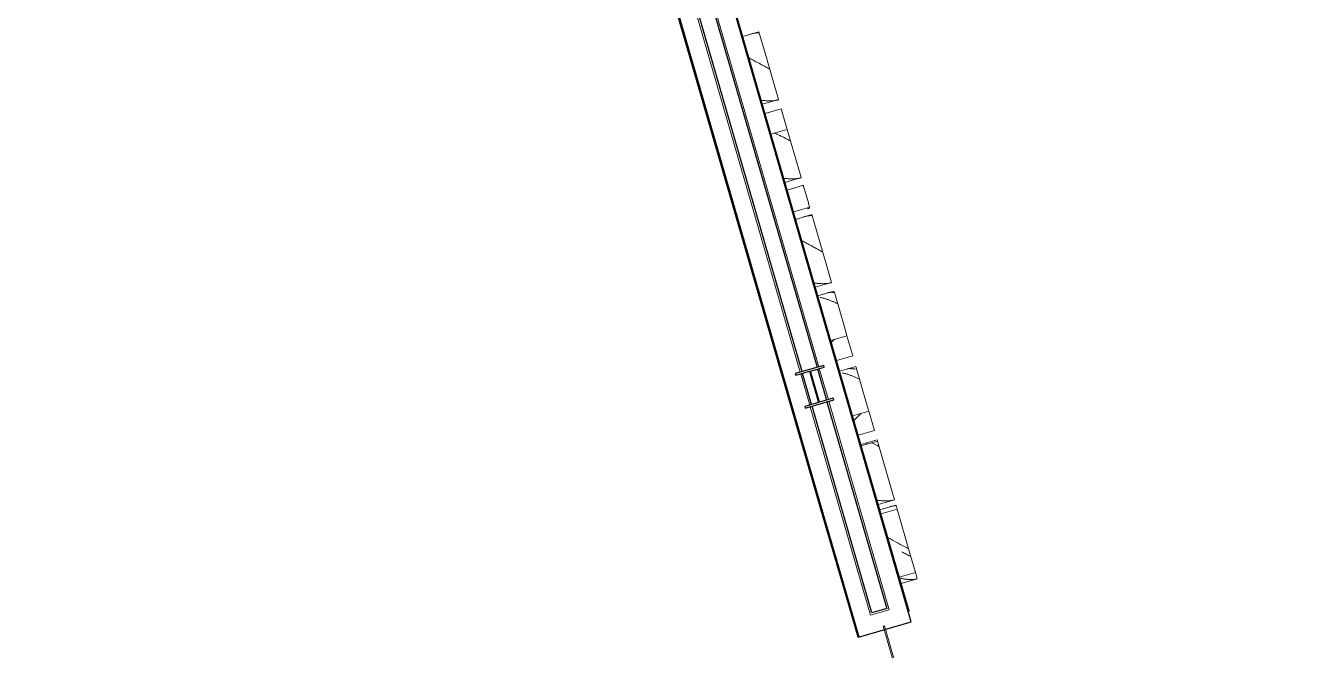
# Model space of a CAD drawing. Header units: millimetres. Extents: x -15988 to 119026, y 0 to 105082.
# Drawn here: x 5211 to 16087, y 34971 to 40320 of the extents above; entities that cross this region are included whole.
import ezdxf

# ---------------------------------------------------------------- set-up
doc = ezdxf.new("R2010")
doc.units = ezdxf.units.MM
doc.header["$LTSCALE"] = 25
doc.header["$MEASUREMENT"] = 0
doc.layers.add('PLANON_CONSTRUCTION', color=8, linetype='CONTINUOUS', lineweight=18)
doc.layers.add('PLANON_FLOOR_POLYLINE', color=5, linetype='CONTINUOUS')

msp = doc.modelspace()

# ---------------------------------------------------------------- linework, layer by layer
at = {"layer": 'PLANON_CONSTRUCTION', "lineweight": 30}
for p, q in [((12790, 35217), (10418, 43407)), ((10422, 43415), (12770, 35307)), ((12772, 35307), (10424, 43415)), ((9965, 43284), (12338, 35086)), ((11856, 37357), (10245, 42922)), ((10373, 42959), (11984, 37395)), ((11937, 37076), (11860, 37343)), ((11988, 37381), (12065, 37113)), ((12069, 37099), (12581, 35332)), ((12453, 35295), (11941, 37062)), ((12581, 35332), (12453, 35295)), ((12770, 35307), (12772, 35307)), ((12338, 35086), (12790, 35217))]:
    msp.add_line(p, q, dxfattribs=at)
at = {"layer": 'PLANON_CONSTRUCTION'}
for p, q in [((10388, 42963), (11999, 37399)), ((10229, 42917), (11841, 37353)), ((10502, 41404), (12034, 36114)), ((12046, 36117), (10515, 41407)), ((11845, 37339), (11922, 37072)), ((12003, 37385), (12081, 37118)), ((12085, 37104), (12601, 35321)), ((11926, 37058), (12442, 35275)), ((12034, 36114), (12046, 36117)), ((12046, 36117), (12034, 36114)), ((12034, 36114), (12204, 35528)), ((12216, 35532), (12046, 36117)), ((12216, 35532), (12204, 35528)), ((12204, 35528), (12216, 35532)), ((12204, 35528), (12332, 35085)), ((12344, 35088), (12216, 35532)), ((12442, 35275), (12601, 35321)), ((12562, 35182), (12550, 35179)), ((12550, 35179), (12729, 34559)), ((12741, 34563), (12562, 35182)), ((12332, 35085), (12344, 35088))]:
    msp.add_line(p, q, dxfattribs=at)
at = {"layer": 'PLANON_CONSTRUCTION', "lineweight": 9}
for p, q in [((11313, 40318), (11319, 40320)), ((11487, 40265), (11348, 40225)), ((11415, 40246), (11422, 40248)), ((11422, 40248), (11429, 40250)), ((11429, 40250), (11436, 40252)), ((11436, 40252), (11444, 40253)), ((11444, 40253), (11451, 40254)), ((11451, 40254), (11458, 40255)), ((11458, 40255), (11466, 40256)), ((11466, 40256), (11473, 40257)), ((11473, 40257), (11481, 40258)), ((11481, 40258), (11489, 40258)), ((11487, 40265), (11539, 40084)), ((11346, 40224), (11340, 40222)), ((11391, 40047), (11398, 40043)), ((11401, 40042), (11407, 40039)), ((11407, 40039), (11416, 40034)), ((11416, 40034), (11425, 40030)), ((11425, 40030), (11434, 40025)), ((11434, 40025), (11443, 40020)), ((11539, 40084), (11655, 39685)), ((11443, 40020), (11452, 40015)), ((11452, 40015), (11461, 40010)), ((11461, 40010), (11470, 40006)), ((11470, 40006), (11479, 40001)), ((11479, 40001), (11488, 39996)), ((11488, 39996), (11497, 39991)), ((11497, 39991), (11506, 39986)), ((11506, 39986), (11515, 39981)), ((11515, 39981), (11524, 39976)), ((11524, 39976), (11534, 39971)), ((11534, 39971), (11543, 39966)), ((11543, 39966), (11552, 39961)), ((11552, 39961), (11561, 39956)), ((11561, 39956), (11570, 39951)), ((11570, 39951), (11579, 39946)), ((11496, 39683), (11503, 39682)), ((11505, 39682), (11512, 39680)), ((11508, 39643), (11514, 39644)), ((11512, 39680), (11520, 39679)), ((11516, 39645), (11655, 39685)), ((11520, 39679), (11528, 39678)), ((11528, 39678), (11536, 39677)), ((11536, 39677), (11544, 39676)), ((11539, 39566), (11678, 39606)), ((11544, 39676), (11552, 39675)), ((11552, 39675), (11559, 39675)), ((11559, 39675), (11567, 39675)), ((11567, 39675), (11575, 39674)), ((11575, 39674), (11582, 39674)), ((11582, 39674), (11590, 39675)), ((11590, 39675), (11597, 39675)), ((11597, 39675), (11605, 39675)), ((11605, 39675), (11612, 39676)), ((11612, 39676), (11619, 39677)), ((11619, 39677), (11626, 39678)), ((11626, 39678), (11634, 39679)), ((11634, 39679), (11641, 39680)), ((11641, 39680), (11648, 39682)), ((11648, 39682), (11655, 39683)), ((11678, 39606), (11728, 39431)), ((11531, 39563), (11537, 39565)), ((11588, 39391), (11582, 39389)), ((11728, 39431), (11589, 39391)), ((11619, 39400), (11624, 39397)), ((11624, 39397), (11632, 39394)), ((11632, 39394), (11639, 39391)), ((11639, 39391), (11646, 39388)), ((11646, 39388), (11653, 39384)), ((11653, 39384), (11661, 39381)), ((11661, 39381), (11668, 39377)), ((11668, 39377), (11675, 39374)), ((11675, 39374), (11683, 39370)), ((11728, 39431), (11808, 39157)), ((11683, 39370), (11690, 39366)), ((11690, 39366), (11697, 39363)), ((11697, 39363), (11705, 39359)), ((11705, 39359), (11712, 39355)), ((11712, 39355), (11720, 39351)), ((11720, 39351), (11727, 39347)), ((11727, 39347), (11735, 39343)), ((11735, 39343), (11742, 39339)), ((11742, 39339), (11750, 39335)), ((11750, 39335), (11757, 39331)), ((11808, 39157), (11848, 39018)), ((11692, 39014), (11697, 39013)), ((11700, 39013), (11709, 39011)), ((11701, 38975), (11708, 38977)), ((11709, 38977), (11848, 39018)), ((11709, 39011), (11717, 39010)), ((11717, 39010), (11725, 39009)), ((11725, 39009), (11733, 39008)), ((11867, 38952), (11728, 38911)), ((11733, 39008), (11741, 39008)), ((11741, 39008), (11749, 39007)), ((11749, 39007), (11757, 39007)), ((11757, 39007), (11765, 39007)), ((11765, 39007), (11773, 39007)), ((11773, 39007), (11780, 39007)), ((11780, 39007), (11788, 39007)), ((11788, 39007), (11796, 39008)), ((11796, 39008), (11804, 39008)), ((11804, 39008), (11811, 39009)), ((11811, 39009), (11819, 39010)), ((11819, 39010), (11826, 39011)), ((11826, 39011), (11834, 39013)), ((11834, 39013), (11841, 39014)), ((11841, 39014), (11848, 39016)), ((11867, 38952), (11867, 38950)), ((11867, 38950), (11869, 38944)), ((11869, 38944), (11872, 38935)), ((11727, 38911), (11721, 38909)), ((11872, 38935), (11875, 38922)), ((11875, 38922), (11880, 38907)), ((11880, 38907), (11885, 38889)), ((11885, 38889), (11890, 38870)), ((11890, 38870), (11896, 38851)), ((11896, 38851), (11902, 38832)), ((11902, 38832), (11907, 38814)), ((11774, 38723), (11781, 38725)), ((11782, 38725), (11921, 38766)), ((11903, 38751), (11904, 38752)), ((11904, 38752), (11906, 38752)), ((11906, 38752), (11907, 38753)), ((11907, 38814), (11911, 38798)), ((11907, 38753), (11908, 38753)), ((11908, 38753), (11910, 38754)), ((11910, 38754), (11911, 38754)), ((11911, 38798), (11915, 38785)), ((11911, 38754), (11912, 38755)), ((11912, 38755), (11914, 38755)), ((11914, 38755), (11915, 38756)), ((11915, 38785), (11918, 38774)), ((11915, 38756), (11916, 38756)), ((11916, 38756), (11918, 38757)), ((11918, 38774), (11920, 38768)), ((11918, 38757), (11919, 38757)), ((11919, 38757), (11920, 38758)), ((11920, 38768), (11921, 38766)), ((11920, 38758), (11921, 38758)), ((11921, 38758), (11923, 38759)), ((11799, 38660), (11793, 38658)), ((11940, 38701), (11801, 38661)), ((11868, 38682), (11875, 38684)), ((11875, 38684), (11882, 38686)), ((11882, 38686), (11889, 38688)), ((11889, 38688), (11897, 38689)), ((11897, 38689), (11904, 38690)), ((11904, 38690), (11911, 38691)), ((11911, 38691), (11919, 38692)), ((11919, 38692), (11926, 38693)), ((11926, 38693), (11934, 38694)), ((11934, 38694), (11942, 38694)), ((11940, 38701), (11959, 38633)), ((11959, 38633), (12061, 38280)), ((11844, 38483), (11852, 38479)), ((11854, 38478), (11862, 38474)), ((11862, 38474), (11871, 38469)), ((11871, 38469), (11880, 38465)), ((11880, 38465), (11888, 38460)), ((11888, 38460), (11897, 38455)), ((11897, 38455), (11906, 38450)), ((11906, 38450), (11915, 38446)), ((11915, 38446), (11924, 38441)), ((11924, 38441), (11933, 38436)), ((11933, 38436), (11942, 38431)), ((11942, 38431), (11951, 38426)), ((11951, 38426), (11960, 38421)), ((11960, 38421), (11969, 38416)), ((11969, 38416), (11978, 38411)), ((11978, 38411), (11987, 38406)), ((11987, 38406), (11996, 38401)), ((11996, 38401), (12005, 38397)), ((12005, 38397), (12014, 38392)), ((12014, 38392), (12023, 38387)), ((12023, 38387), (12032, 38382)), ((12061, 38280), (12107, 38121)), ((11949, 38119), (11956, 38118)), ((11958, 38118), (11965, 38116)), ((11961, 38079), (11967, 38080)), ((11965, 38116), (11973, 38115)), ((11969, 38081), (12107, 38121)), ((11973, 38115), (11981, 38114)), ((11981, 38114), (11989, 38113)), ((11989, 38113), (11997, 38112)), ((11997, 38112), (12004, 38111)), ((12004, 38111), (12012, 38111)), ((12012, 38111), (12020, 38111)), ((12020, 38111), (12027, 38110)), ((12027, 38110), (12035, 38110)), ((12035, 38110), (12042, 38111)), ((12042, 38111), (12050, 38111)), ((12050, 38111), (12057, 38111)), ((12057, 38111), (12065, 38112)), ((12065, 38112), (12072, 38113)), ((12072, 38113), (12079, 38114)), ((12079, 38114), (12087, 38115)), ((12087, 38115), (12094, 38116)), ((12094, 38116), (12101, 38117)), ((12101, 38117), (12108, 38119)), ((11982, 38005), (11989, 38006)), ((11990, 38007), (12129, 38047)), ((12012, 37993), (12018, 37991)), ((12018, 37991), (12024, 37990)), ((12024, 37990), (12029, 37989)), ((12029, 37989), (12035, 37987)), ((12035, 37987), (12041, 37986)), ((12041, 37986), (12047, 37984)), ((12047, 37984), (12054, 37982)), ((12054, 37982), (12060, 37980)), ((12060, 37980), (12066, 37978)), ((12066, 37978), (12072, 37976)), ((12072, 37976), (12078, 37974)), ((12077, 38034), (12081, 38035)), ((12078, 37974), (12084, 37972)), ((12081, 38035), (12085, 38035)), ((12084, 37972), (12090, 37969)), ((12085, 38035), (12088, 38036)), ((12088, 38036), (12092, 38036)), ((12090, 37969), (12097, 37967)), ((12092, 38036), (12096, 38036)), ((12096, 38036), (12100, 38037)), ((12097, 37967), (12103, 37965)), ((12100, 38037), (12104, 38037)), ((12103, 37965), (12109, 37962)), ((12104, 38037), (12108, 38037)), ((12108, 38037), (12112, 38037)), ((12109, 37962), (12116, 37959)), ((12112, 38037), (12116, 38036)), ((12116, 38036), (12120, 38036)), ((12116, 37959), (12122, 37957)), ((12120, 38036), (12124, 38036)), ((12124, 38036), (12128, 38035)), ((12128, 38035), (12132, 38035)), ((12129, 38047), (12135, 38026)), ((12135, 38026), (12221, 37730)), ((12122, 37957), (12128, 37954)), ((12128, 37954), (12135, 37951)), ((12135, 37951), (12141, 37948)), ((12141, 37948), (12147, 37945)), ((12147, 37945), (12154, 37942)), ((12154, 37942), (12160, 37939)), ((12240, 37665), (12101, 37625)), ((12106, 37608), (12131, 37633)), ((12221, 37730), (12240, 37665)), ((12240, 37665), (12290, 37492)), ((12099, 37624), (12093, 37622)), ((12099, 37601), (12104, 37606)), ((12143, 37450), (12149, 37451)), ((12151, 37452), (12290, 37492)), ((12169, 37359), (12175, 37361)), ((12177, 37361), (12316, 37402)), ((12199, 37347), (12205, 37346)), ((12205, 37346), (12210, 37345)), ((12210, 37345), (12216, 37343)), ((12216, 37343), (12222, 37342)), ((12222, 37342), (12228, 37340)), ((12228, 37340), (12234, 37339)), ((12234, 37339), (12240, 37337)), ((12240, 37337), (12247, 37335)), ((12243, 37383), (12248, 37383)), ((12247, 37335), (12253, 37333)), ((12248, 37383), (12252, 37384)), ((12252, 37384), (12256, 37384)), ((12253, 37333), (12259, 37331)), ((12256, 37384), (12261, 37384)), ((12259, 37331), (12265, 37329)), ((12261, 37384), (12265, 37384)), ((12265, 37384), (12269, 37384)), ((12265, 37329), (12271, 37326)), ((12269, 37384), (12274, 37384)), ((12271, 37326), (12277, 37324)), ((12274, 37384), (12278, 37384)), ((12277, 37324), (12284, 37322)), ((12278, 37384), (12283, 37383)), ((12283, 37383), (12287, 37383)), ((12284, 37322), (12290, 37319)), ((12287, 37383), (12292, 37382)), ((12290, 37319), (12296, 37317)), ((12292, 37382), (12296, 37382)), ((12296, 37382), (12301, 37381)), ((12296, 37317), (12302, 37314)), ((12301, 37381), (12306, 37380)), ((12302, 37314), (12309, 37311)), ((12306, 37380), (12310, 37379)), ((12309, 37311), (12315, 37308)), ((12315, 37308), (12321, 37305)), ((12316, 37402), (12322, 37381)), ((12321, 37305), (12328, 37303)), ((12322, 37381), (12407, 37085)), ((12328, 37303), (12334, 37300)), ((12334, 37300), (12341, 37296)), ((12341, 37296), (12347, 37293)), ((12426, 37019), (12288, 36979)), ((12299, 36939), (12360, 37000)), ((12407, 37085), (12426, 37019)), ((12426, 37019), (12475, 36853)), ((12286, 36979), (12280, 36977)), ((12293, 36933), (12298, 36938)), ((12328, 36811), (12334, 36812)), ((12336, 36813), (12475, 36853)), ((12359, 36734), (12498, 36774)), ((12362, 36724), (12500, 36764)), ((12498, 36774), (12500, 36764)), ((12500, 36764), (12581, 36485)), ((12351, 36731), (12357, 36733)), ((12354, 36722), (12360, 36723)), ((12406, 36737), (12411, 36745)), ((12450, 36750), (12463, 36744)), ((12463, 36744), (12476, 36738)), ((12476, 36738), (12488, 36731)), ((12488, 36731), (12501, 36725)), ((12501, 36725), (12514, 36718)), ((12581, 36485), (12646, 36262)), ((12488, 36261), (12495, 36259)), ((12496, 36259), (12503, 36258)), ((12499, 36220), (12506, 36221)), ((12503, 36258), (12511, 36256)), ((12507, 36222), (12646, 36262)), ((12511, 36256), (12519, 36255)), ((12519, 36255), (12527, 36254)), ((12527, 36254), (12535, 36253)), ((12535, 36253), (12543, 36253)), ((12543, 36253), (12550, 36252)), ((12550, 36252), (12558, 36252)), ((12558, 36252), (12566, 36252)), ((12566, 36252), (12573, 36252)), ((12573, 36252), (12581, 36252)), ((12581, 36252), (12588, 36252)), ((12588, 36252), (12596, 36252)), ((12596, 36252), (12603, 36253)), ((12603, 36253), (12610, 36254)), ((12610, 36254), (12618, 36255)), ((12618, 36255), (12625, 36256)), ((12625, 36256), (12632, 36257)), ((12632, 36257), (12639, 36259)), ((12639, 36259), (12646, 36260)), ((12519, 36175), (12513, 36173)), ((12659, 36215), (12520, 36175)), ((12529, 36141), (12523, 36139)), ((12669, 36181), (12530, 36141)), ((12605, 36202), (12611, 36204)), ((12611, 36204), (12617, 36205)), ((12617, 36205), (12623, 36207)), ((12623, 36207), (12629, 36208)), ((12629, 36208), (12636, 36209)), ((12636, 36209), (12642, 36210)), ((12642, 36210), (12648, 36210)), ((12648, 36210), (12654, 36211)), ((12654, 36211), (12660, 36212)), ((12660, 36214), (12669, 36181)), ((12669, 36181), (12770, 35834)), ((12580, 35943), (12587, 35939)), ((12589, 35938), (12606, 35929)), ((12606, 35929), (12624, 35919)), ((12624, 35919), (12642, 35909)), ((12642, 35909), (12660, 35900)), ((12660, 35900), (12678, 35890)), ((12678, 35890), (12696, 35880)), ((12696, 35880), (12714, 35871)), ((12710, 35816), (12720, 35811)), ((12714, 35871), (12732, 35861)), ((12720, 35811), (12729, 35806)), ((12729, 35806), (12739, 35801)), ((12732, 35861), (12750, 35852)), ((12739, 35801), (12748, 35796)), ((12748, 35796), (12758, 35791)), ((12750, 35852), (12767, 35842)), ((12758, 35791), (12768, 35786)), ((12768, 35786), (12777, 35781)), ((12770, 35834), (12826, 35640)), ((12777, 35781), (12787, 35776)), ((12680, 35597), (12686, 35599)), ((12680, 35595), (12686, 35594)), ((12687, 35600), (12826, 35640)), ((12689, 35593), (12692, 35592)), ((12692, 35592), (12699, 35590)), ((12699, 35590), (12706, 35588)), ((12703, 35546), (12841, 35586)), ((12706, 35588), (12712, 35587)), ((12712, 35587), (12719, 35586)), ((12719, 35586), (12725, 35584)), ((12725, 35584), (12732, 35583)), ((12732, 35583), (12738, 35582)), ((12738, 35582), (12745, 35581)), ((12745, 35581), (12751, 35581)), ((12751, 35581), (12757, 35580)), ((12757, 35580), (12764, 35579)), ((12764, 35579), (12770, 35579)), ((12770, 35579), (12776, 35579)), ((12776, 35579), (12782, 35579)), ((12782, 35579), (12788, 35579)), ((12788, 35579), (12794, 35579)), ((12794, 35579), (12801, 35579)), ((12801, 35579), (12807, 35579)), ((12807, 35579), (12813, 35580)), ((12813, 35580), (12819, 35581)), ((12819, 35581), (12824, 35581)), ((12824, 35581), (12830, 35582)), ((12826, 35640), (12841, 35587)), ((12830, 35582), (12836, 35583)), ((12836, 35583), (12842, 35585)), ((12695, 35544), (12701, 35546))]:
    msp.add_line(p, q, dxfattribs=at)
at = {"layer": 'PLANON_CONSTRUCTION', "lineweight": 25}
for p, q in [((12042, 37411), (11798, 37341)), ((11798, 37341), (11802, 37327)), ((11802, 37327), (11920, 37361)), ((11920, 37361), (11997, 37094)), ((11928, 37363), (12046, 37397)), ((12006, 37096), (11928, 37363)), ((12046, 37397), (12042, 37411)), ((11997, 37094), (11879, 37060)), ((11883, 37046), (12127, 37116)), ((12123, 37130), (12006, 37096)), ((12127, 37116), (12123, 37130)), ((11879, 37060), (11883, 37046))]:
    msp.add_line(p, q, dxfattribs=at)
at = {"layer": 'PLANON_FLOOR_POLYLINE', "ltscale": 0.25}
msp.add_lwpolyline([(0, 0), (-15988, 33911, -0.112855), (49811, 48639), (49811, 48236), (72290, 48236), (72290, 105082), (111406, 105082), (111406, 58346), (96166, 58346), (96166, 42598), (119026, 42598), (119026, 3482), (49430, 3482), (49430, 11455, 0.075233), (20245, 7418, 0.047303)], format="xyb", close=True, dxfattribs=at)

doc.saveas('drawing.dxf')
